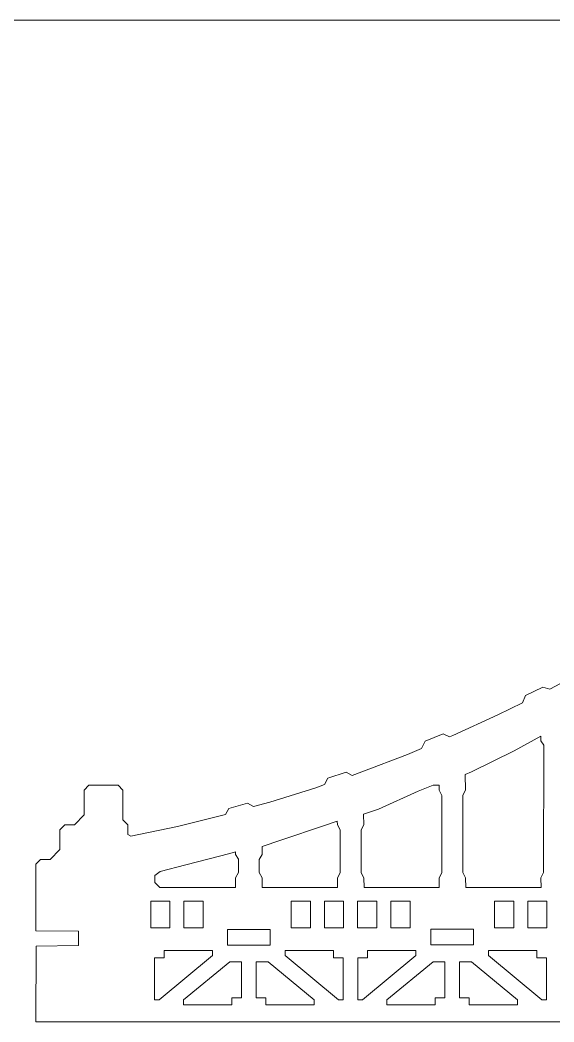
# Model space of a CAD drawing. Header units: millimetres. Extents: x -847 to 848, y -600 to 600.
# Drawn here: x -695.4 to -560.3, y 274.4 to 528.3 of the extents above; entities that cross this region are included whole.
import ezdxf

# ---------------------------------------------------------------- set-up
doc = ezdxf.new("R2010")
doc.units = ezdxf.units.MM
doc.header["$MEASUREMENT"] = 0

msp = doc.modelspace()

# ---------------------------------------------------------------- linework, layer by layer
at = {"color": 114, "lineweight": 5}
msp.add_open_spline([(-382.5072, 528.2637), (-382.5072, 528.2637), (-822.81, 528.2637), (-822.81, 528.2637)], degree=3, dxfattribs=at)
at = {"color": 250, "lineweight": 5}
for points, knots in [([(-691.3986, 293.6501), (-691.3986, 293.6501), (-680.633, 293.7887), (-680.633, 293.7887), (-680.633, 293.7887), (-680.633, 293.7887), (-680.633, 297.4329), (-680.633, 297.4329), (-680.633, 297.4329), (-680.633, 297.4329), (-691.4329, 297.5373), (-691.4329, 297.5373), (-691.4329, 297.5373), (-691.4329, 297.5373), (-691.4903, 314.3776), (-691.4903, 314.3776), (-691.4903, 314.3776), (-691.4903, 314.3776), (-690.264, 315.6292), (-690.264, 315.6292), (-690.264, 315.6292), (-690.264, 315.6292), (-687.8108, 315.6292), (-687.8108, 315.6292), (-687.8108, 315.6292), (-687.8108, 315.6292), (-685.3581, 318.132), (-685.3581, 318.132), (-685.3581, 318.132), (-685.3581, 318.132), (-685.3581, 323.1395), (-685.3581, 323.1395), (-685.3581, 323.1395), (-685.3581, 323.1395), (-684.1318, 324.3901), (-684.1318, 324.3901), (-684.1318, 324.3901), (-684.1318, 324.3901), (-681.6791, 324.3901), (-681.6791, 324.3901), (-681.6791, 324.3901), (-681.6791, 324.3901), (-679.2259, 326.8939), (-679.2259, 326.8939), (-679.2259, 326.8939), (-679.2259, 326.8939), (-679.2259, 333.152), (-679.2259, 333.152), (-679.2259, 333.152), (-679.2259, 333.152), (-677.9996, 334.4042), (-677.9996, 334.4042), (-677.9996, 334.4042), (-677.9996, 334.4042), (-670.64, 334.4042), (-670.64, 334.4042), (-670.64, 334.4042), (-670.64, 334.4042), (-669.4137, 333.152), (-669.4137, 333.152), (-669.4137, 333.152), (-669.4137, 333.152), (-669.4137, 325.6423), (-669.4137, 325.6423), (-669.4137, 325.6423), (-669.4137, 325.6423), (-668.1874, 324.3901), (-668.1874, 324.3901), (-668.1874, 324.3901), (-668.1874, 324.3901), (-668.1874, 321.8874), (-668.1874, 321.8874), (-668.1874, 321.8874), (-668.1874, 321.8874), (-667.3811, 321.5), (-667.3811, 321.5), (-667.3811, 321.5), (-667.3811, 321.5), (-655.6163, 323.9754), (-655.6163, 323.9754), (-655.6163, 323.9754), (-655.6163, 323.9754), (-643.4304, 326.9919), (-643.4304, 326.9919), (-643.4304, 326.9919), (-643.4304, 326.9919), (-642.574, 328.5318), (-642.574, 328.5318), (-642.574, 328.5318), (-642.574, 328.5318), (-637.8437, 329.8614), (-637.8437, 329.8614), (-637.8437, 329.8614), (-637.8437, 329.8614), (-636.3359, 328.9871), (-636.3359, 328.9871), (-636.3359, 328.9871), (-636.3359, 328.9871), (-632.1911, 330.0938), (-632.1911, 330.0938), (-632.1911, 330.0938), (-632.1911, 330.0938), (-620.5385, 333.737), (-620.5385, 333.737), (-620.5385, 333.737), (-620.5385, 333.737), (-618.3699, 334.5992), (-618.3699, 334.5992), (-618.3699, 334.5992), (-618.3699, 334.5992), (-617.5731, 336.1707), (-617.5731, 336.1707), (-617.5731, 336.1707), (-617.5731, 336.1707), (-612.8981, 337.6874), (-612.8981, 337.6874), (-612.8981, 337.6874), (-612.8981, 337.6874), (-611.3571, 336.8742), (-611.3571, 336.8742), (-611.3571, 336.8742), (-611.3571, 336.8742), (-608.9345, 337.7686), (-608.9345, 337.7686), (-608.9345, 337.7686), (-608.9345, 337.7686), (-597.3837, 342.1901), (-597.3837, 342.1901), (-597.3837, 342.1901), (-597.3837, 342.1901), (-593.7779, 343.6989), (-593.7779, 343.6989), (-593.7779, 343.6989), (-593.7779, 343.6989), (-592.911, 345.5619), (-592.911, 345.5619), (-592.911, 345.5619), (-592.911, 345.5619), (-588.3493, 347.4016), (-588.3493, 347.4016), (-588.3493, 347.4016), (-588.3493, 347.4016), (-586.7572, 346.6981), (-586.7572, 346.6981), (-586.7572, 346.6981), (-586.7572, 346.6981), (-585.8914, 346.9995), (-585.8914, 346.9995), (-585.8914, 346.9995), (-585.8914, 346.9995), (-574.4633, 352.2005), (-574.4633, 352.2005), (-574.4633, 352.2005), (-574.4633, 352.2005), (-568.2231, 355.2713), (-568.2231, 355.2713), (-568.2231, 355.2713), (-568.2231, 355.2713), (-567.5248, 357.1253), (-567.5248, 357.1253), (-567.5248, 357.1253), (-567.5248, 357.1253), (-563.0833, 359.2491), (-563.0833, 359.2491), (-563.0833, 359.2491), (-563.0833, 359.2491), (-561.3094, 358.7411), (-561.3094, 358.7411), (-561.3094, 358.7411), (-561.3094, 358.7411), (-551.8186, 363.7708), (-551.8186, 363.7708), (-551.8186, 363.7708), (-551.8186, 363.7708), (-543.0493, 368.8137), (-543.0493, 368.8137), (-543.0493, 368.8137), (-543.0493, 368.8137), (-542.6145, 370.5275), (-542.6145, 370.5275), (-542.6145, 370.5275), (-542.6145, 370.5275), (-538.3843, 373.0639), (-538.3843, 373.0639), (-538.3843, 373.0639), (-538.3843, 373.0639), (-536.5467, 372.6139), (-536.5467, 372.6139), (-536.5467, 372.6139), (-536.5467, 372.6139), (-529.4922, 376.9032), (-529.4922, 376.9032), (-529.4922, 376.9032), (-529.4922, 376.9032), (-518.4626, 384.0546), (-518.4626, 384.0546), (-518.4626, 384.0546), (-518.4626, 384.0546), (-517.661, 384.7044), (-517.661, 384.7044), (-517.661, 384.7044), (-517.661, 384.7044), (-517.3216, 386.4403), (-517.3216, 386.4403), (-517.3216, 386.4403), (-517.3216, 386.4403), (-513.2411, 389.2192), (-513.2411, 389.2192), (-513.2411, 389.2192), (-513.2411, 389.2192), (-511.5399, 388.8719), (-511.5399, 388.8719), (-511.5399, 388.8719), (-511.5399, 388.8719), (-507.5294, 391.5975), (-507.5294, 391.5975), (-507.5294, 391.5975), (-507.5294, 391.5975), (-496.6969, 399.5315), (-496.6969, 399.5315), (-496.6969, 399.5315), (-496.6969, 399.5315), (-492.2021, 403.1499), (-492.2021, 403.1499), (-492.2021, 403.1499), (-492.2021, 403.1499), (-491.9644, 404.9027), (-491.9644, 404.9027), (-491.9644, 404.9027), (-491.9644, 404.9027), (-488.0509, 407.923), (-488.0509, 407.923), (-488.0509, 407.923), (-488.0509, 407.923), (-486.3334, 407.6795), (-486.3334, 407.6795), (-486.3334, 407.6795), (-486.3334, 407.6795), (-475.3576, 416.5721), (-475.3576, 416.5721), (-475.3576, 416.5721), (-475.3576, 416.5721), (-466.8059, 424.065), (-466.8059, 424.065), (-466.8059, 424.065), (-466.8059, 424.065), (-466.6747, 425.83), (-466.6747, 425.83), (-466.6747, 425.83), (-466.6747, 425.83), (-462.9525, 429.0926), (-462.9525, 429.0926), (-462.9525, 429.0926), (-462.9525, 429.0926), (-461.2234, 428.9582), (-461.2234, 428.9582), (-461.2234, 428.9582), (-461.2234, 428.9582), (-454.4883, 435.1811), (-454.4883, 435.1811), (-454.4883, 435.1811), (-454.4883, 435.1811), (-444.244, 445.0729), (-444.244, 445.0729), (-444.244, 445.0729), (-444.244, 445.0729), (-441.3591, 448.0072), (-441.3591, 448.0072), (-441.3591, 448.0072), (-441.3591, 448.0072), (-441.2912, 450.0251), (-441.2912, 450.0251), (-441.2912, 450.0251), (-441.2912, 450.0251), (-437.7676, 453.5102), (-437.7676, 453.5102), (-437.7676, 453.5102), (-437.7676, 453.5102), (-435.9769, 453.4817), (-435.9769, 453.4817), (-435.9769, 453.4817), (-435.9769, 453.4817), (-434.134, 455.3573), (-434.134, 455.3573), (-434.134, 455.3573), (-434.134, 455.3573), (-424.1631, 466.0338), (-424.1631, 466.0338), (-424.1631, 466.0338), (-424.1631, 466.0338), (-415.7469, 475.64), (-415.7469, 475.64), (-415.7469, 475.64), (-415.7469, 475.64), (-415.8386, 477.4076), (-415.8386, 477.4076), (-415.8386, 477.4076), (-415.8386, 477.4076), (-412.5569, 481.1303), (-412.5569, 481.1303), (-412.5569, 481.1303), (-412.5569, 481.1303), (-410.7994, 481.2937), (-410.7994, 481.2937), (-410.7994, 481.2937), (-410.7994, 481.2937), (-404.6619, 488.5652), (-404.6619, 488.5652), (-404.6619, 488.5652), (-404.6619, 488.5652), (-395.1417, 500.4191), (-395.1417, 500.4191), (-395.1417, 500.4191), (-395.1417, 500.4191), (-387.3283, 511.2405), (-387.3283, 511.2405), (-387.3283, 511.2405), (-387.3283, 511.2405), (-387.3257, 512.2782), (-387.3257, 512.2782), (-387.3257, 512.2782), (-387.3257, 512.2782), (-384.873, 515.3659), (-384.873, 515.3659), (-384.873, 515.3659), (-384.873, 515.3659), (-384.873, 518.2871), (-384.873, 518.2871), (-384.873, 518.2871), (-384.873, 518.2871), (-383.6467, 518.2871), (-383.6467, 518.2871), (-383.6467, 518.2871), (-383.6467, 518.2871), (-382.4003, 520.2633), (-382.4003, 520.2633), (-382.4003, 520.2633), (-382.4003, 520.2633), (-382.4141, 521.2283), (-382.4141, 521.2283), (-382.4141, 521.2283), (-385.8369, 523.1239), (-384.413, 528.2637), (-379.9672, 528.2637), (-379.9672, 528.2637), (-375.5209, 528.2637), (-374.0969, 523.1239), (-377.5208, 521.2283), (-377.5208, 521.2283), (-377.5208, 521.2283), (-377.4882, 520.2169), (-377.4882, 520.2169), (-377.4882, 520.2169), (-377.4882, 520.2169), (-376.2882, 518.2871), (-376.2882, 518.2871), (-376.2882, 518.2871), (-376.2882, 518.2871), (-375.0619, 518.2871), (-375.0619, 518.2871), (-375.0619, 518.2871), (-375.0619, 518.2871), (-375.0619, 515.3659), (-375.0619, 515.3659), (-375.0619, 515.3659), (-375.0619, 515.3659), (-372.9718, 512.2782), (-372.9718, 512.2782), (-372.9718, 512.2782), (-372.9718, 512.2782), (-372.9401, 501.9168), (-372.9401, 501.9168), (-372.9401, 501.9168), (-372.9401, 501.9168), (-375.4292, 499.6101), (-375.4292, 499.6101), (-375.4292, 499.6101), (-375.4292, 499.6101), (-377.9467, 499.6217), (-377.9467, 499.6217), (-377.9467, 499.6217), (-377.9467, 499.6217), (-378.1706, 506.9181), (-378.1706, 506.9181), (-378.1706, 506.9181), (-378.1706, 506.9181), (-381.7637, 506.9181), (-381.7637, 506.9181), (-381.7637, 506.9181), (-381.7637, 506.9181), (-381.7637, 499.6217), (-381.7637, 499.6217), (-381.7637, 499.6217), (-381.7637, 499.6217), (-383.3142, 499.6149), (-383.3142, 499.6149), (-383.3142, 499.6149), (-383.3142, 499.6149), (-387.4785, 494.1662), (-387.4785, 494.1662), (-387.4785, 494.1662), (-387.4785, 494.1662), (-397.149, 482.1227), (-397.149, 482.1227), (-397.149, 482.1227), (-397.149, 482.1227), (-402.4549, 474.7852), (-402.4549, 474.7852), (-402.4549, 474.7852), (-402.4549, 474.7852), (-402.3821, 467.0789), (-402.3821, 467.0789), (-402.3821, 467.0789), (-402.3821, 467.0789), (-403.0952, 465.8531), (-403.0952, 465.8531), (-403.0952, 465.8531), (-403.0952, 465.8531), (-403.1104, 312.2216), (-403.1104, 312.2216), (-403.1104, 312.2216), (-403.1104, 312.2216), (-402.3821, 310.9806), (-402.3821, 310.9806), (-402.3821, 310.9806), (-402.3821, 310.9806), (-402.3753, 308.4778), (-402.3753, 308.4778), (-402.3753, 308.4778), (-402.3753, 308.4778), (-371.4777, 308.4778), (-371.4777, 308.4778), (-371.4777, 308.4778), (-371.4777, 308.4778), (-371.4498, 274.4314), (-371.4498, 274.4314), (-371.4498, 274.4314), (-371.4498, 274.4314), (-377.9656, 274.4314), (-377.9656, 274.4314), (-377.9656, 274.4314), (-377.9656, 274.4314), (-378.236, 282.8719), (-378.236, 282.8719), (-378.236, 282.8719), (-378.236, 282.8719), (-381.8755, 282.8719), (-381.8755, 282.8719), (-381.8755, 282.8719), (-381.8755, 282.8719), (-381.8101, 274.4314), (-381.8101, 274.4314), (-381.8101, 274.4314), (-381.8101, 274.4314), (-691.4903, 274.4314), (-691.4903, 274.4314), (-691.4903, 274.4314), (-691.4903, 274.4314), (-691.3986, 293.6501), (-691.3986, 293.6501)], [0, 0, 0, 0, 0.00869565, 0.00869565, 0.00869565, 0.00869565, 0.0173913, 0.0173913, 0.0173913, 0.0173913, 0.02608696, 0.02608696, 0.02608696, 0.02608696, 0.03478261, 0.03478261, 0.03478261, 0.03478261, 0.04347826, 0.04347826, 0.04347826, 0.04347826, 0.05217391, 0.05217391, 0.05217391, 0.05217391, 0.06086957, 0.06086957, 0.06086957, 0.06086957, 0.06956522, 0.06956522, 0.06956522, 0.06956522, 0.07826087, 0.07826087, 0.07826087, 0.07826087, 0.08695652, 0.08695652, 0.08695652, 0.08695652, 0.09565217, 0.09565217, 0.09565217, 0.09565217, 0.10434783, 0.10434783, 0.10434783, 0.10434783, 0.11304348, 0.11304348, 0.11304348, 0.11304348, 0.12173913, 0.12173913, 0.12173913, 0.12173913, 0.13043478, 0.13043478, 0.13043478, 0.13043478, 0.13913043, 0.13913043, 0.13913043, 0.13913043, 0.14782609, 0.14782609, 0.14782609, 0.14782609, 0.15652174, 0.15652174, 0.15652174, 0.15652174, 0.16521739, 0.16521739, 0.16521739, 0.16521739, 0.17391304, 0.17391304, 0.17391304, 0.17391304, 0.1826087, 0.1826087, 0.1826087, 0.1826087, 0.19130435, 0.19130435, 0.19130435, 0.19130435, 0.2, 0.2, 0.2, 0.2, 0.20869565, 0.20869565, 0.20869565, 0.20869565, 0.2173913, 0.2173913, 0.2173913, 0.2173913, 0.22608696, 0.22608696, 0.22608696, 0.22608696, 0.23478261, 0.23478261, 0.23478261, 0.23478261, 0.24347826, 0.24347826, 0.24347826, 0.24347826, 0.25217391, 0.25217391, 0.25217391, 0.25217391, 0.26086957, 0.26086957, 0.26086957, 0.26086957, 0.26956522, 0.26956522, 0.26956522, 0.26956522, 0.27826087, 0.27826087, 0.27826087, 0.27826087, 0.28695652, 0.28695652, 0.28695652, 0.28695652, 0.29565217, 0.29565217, 0.29565217, 0.29565217, 0.30434783, 0.30434783, 0.30434783, 0.30434783, 0.31304348, 0.31304348, 0.31304348, 0.31304348, 0.32173913, 0.32173913, 0.32173913, 0.32173913, 0.33043478, 0.33043478, 0.33043478, 0.33043478, 0.33913043, 0.33913043, 0.33913043, 0.33913043, 0.34782609, 0.34782609, 0.34782609, 0.34782609, 0.35652174, 0.35652174, 0.35652174, 0.35652174, 0.36521739, 0.36521739, 0.36521739, 0.36521739, 0.37391304, 0.37391304, 0.37391304, 0.37391304, 0.3826087, 0.3826087, 0.3826087, 0.3826087, 0.39130435, 0.39130435, 0.39130435, 0.39130435, 0.4, 0.4, 0.4, 0.4, 0.40869565, 0.40869565, 0.40869565, 0.40869565, 0.4173913, 0.4173913, 0.4173913, 0.4173913, 0.42608696, 0.42608696, 0.42608696, 0.42608696, 0.43478261, 0.43478261, 0.43478261, 0.43478261, 0.44347826, 0.44347826, 0.44347826, 0.44347826, 0.45217391, 0.45217391, 0.45217391, 0.45217391, 0.46086957, 0.46086957, 0.46086957, 0.46086957, 0.46956522, 0.46956522, 0.46956522, 0.46956522, 0.47826087, 0.47826087, 0.47826087, 0.47826087, 0.48695652, 0.48695652, 0.48695652, 0.48695652, 0.49565217, 0.49565217, 0.49565217, 0.49565217, 0.50434783, 0.50434783, 0.50434783, 0.50434783, 0.51304348, 0.51304348, 0.51304348, 0.51304348, 0.52173913, 0.52173913, 0.52173913, 0.52173913, 0.53043478, 0.53043478, 0.53043478, 0.53043478, 0.53913043, 0.53913043, 0.53913043, 0.53913043, 0.54782609, 0.54782609, 0.54782609, 0.54782609, 0.55652174, 0.55652174, 0.55652174, 0.55652174, 0.56521739, 0.56521739, 0.56521739, 0.56521739, 0.57391304, 0.57391304, 0.57391304, 0.57391304, 0.5826087, 0.5826087, 0.5826087, 0.5826087, 0.59130435, 0.59130435, 0.59130435, 0.59130435, 0.6, 0.6, 0.6, 0.6, 0.60869565, 0.60869565, 0.60869565, 0.60869565, 0.6173913, 0.6173913, 0.6173913, 0.6173913, 0.62608696, 0.62608696, 0.62608696, 0.62608696, 0.63478261, 0.63478261, 0.63478261, 0.63478261, 0.64347826, 0.64347826, 0.64347826, 0.64347826, 0.65217391, 0.65217391, 0.65217391, 0.65217391, 0.66086957, 0.66086957, 0.66086957, 0.66086957, 0.66956522, 0.66956522, 0.66956522, 0.66956522, 0.67826087, 0.67826087, 0.67826087, 0.67826087, 0.68695652, 0.68695652, 0.68695652, 0.68695652, 0.69565217, 0.69565217, 0.69565217, 0.69565217, 0.70434783, 0.70434783, 0.70434783, 0.70434783, 0.71304348, 0.71304348, 0.71304348, 0.71304348, 0.72173913, 0.72173913, 0.72173913, 0.72173913, 0.73043478, 0.73043478, 0.73043478, 0.73043478, 0.73913043, 0.73913043, 0.73913043, 0.73913043, 0.74782609, 0.74782609, 0.74782609, 0.74782609, 0.75652174, 0.75652174, 0.75652174, 0.75652174, 0.76521739, 0.76521739, 0.76521739, 0.76521739, 0.77391304, 0.77391304, 0.77391304, 0.77391304, 0.7826087, 0.7826087, 0.7826087, 0.7826087, 0.79130435, 0.79130435, 0.79130435, 0.79130435, 0.8, 0.8, 0.8, 0.8, 0.80869565, 0.80869565, 0.80869565, 0.80869565, 0.8173913, 0.8173913, 0.8173913, 0.8173913, 0.82608696, 0.82608696, 0.82608696, 0.82608696, 0.83478261, 0.83478261, 0.83478261, 0.83478261, 0.84347826, 0.84347826, 0.84347826, 0.84347826, 0.85217391, 0.85217391, 0.85217391, 0.85217391, 0.86086957, 0.86086957, 0.86086957, 0.86086957, 0.86956522, 0.86956522, 0.86956522, 0.86956522, 0.87826087, 0.87826087, 0.87826087, 0.87826087, 0.88695652, 0.88695652, 0.88695652, 0.88695652, 0.89565217, 0.89565217, 0.89565217, 0.89565217, 0.90434783, 0.90434783, 0.90434783, 0.90434783, 0.91304348, 0.91304348, 0.91304348, 0.91304348, 0.92173913, 0.92173913, 0.92173913, 0.92173913, 0.93043478, 0.93043478, 0.93043478, 0.93043478, 0.93913043, 0.93913043, 0.93913043, 0.93913043, 0.94782609, 0.94782609, 0.94782609, 0.94782609, 0.95652174, 0.95652174, 0.95652174, 0.95652174, 0.96521739, 0.96521739, 0.96521739, 0.96521739, 0.97391304, 0.97391304, 0.97391304, 0.97391304, 0.9826087, 0.9826087, 0.9826087, 0.9826087, 0.99130435, 0.99130435, 0.99130435, 0.99130435, 1, 1, 1, 1]), ([(-563.5987, 345.6688), (-563.5987, 345.6688), (-562.8714, 344.5158), (-562.8714, 344.5158), (-562.8714, 344.5158), (-562.8714, 344.5158), (-562.8962, 312.2696), (-562.8962, 312.2696), (-562.8962, 312.2696), (-562.8962, 312.2696), (-563.5987, 310.9806), (-563.5987, 310.9806), (-563.5987, 310.9806), (-563.5987, 310.9806), (-563.5407, 308.4778), (-563.5407, 308.4778), (-563.5407, 308.4778), (-563.5407, 308.4778), (-582.5923, 308.4778), (-582.5923, 308.4778), (-582.5923, 308.4778), (-582.5923, 308.4778), (-582.673, 310.9806), (-582.673, 310.9806), (-582.673, 310.9806), (-582.673, 310.9806), (-583.3792, 312.2696), (-583.3792, 312.2696), (-583.3792, 312.2696), (-583.3792, 312.2696), (-583.3923, 331.8925), (-583.3923, 331.8925), (-583.3923, 331.8925), (-583.3923, 331.8925), (-582.673, 333.152), (-582.673, 333.152), (-582.673, 333.152), (-582.673, 333.152), (-582.7267, 337.1304), (-582.7267, 337.1304), (-582.7267, 337.1304), (-582.7267, 337.1304), (-581.1436, 337.7928), (-581.1436, 337.7928), (-581.1436, 337.7928), (-581.1436, 337.7928), (-570.3338, 343.116), (-570.3338, 343.116), (-570.3338, 343.116), (-570.3338, 343.116), (-563.6134, 346.8609), (-563.6134, 346.8609), (-563.6134, 346.8609), (-563.6134, 346.8609), (-563.5987, 345.6688), (-563.5987, 345.6688)], [0, 0, 0, 0, 0.07142857, 0.07142857, 0.07142857, 0.07142857, 0.14285714, 0.14285714, 0.14285714, 0.14285714, 0.21428571, 0.21428571, 0.21428571, 0.21428571, 0.28571429, 0.28571429, 0.28571429, 0.28571429, 0.35714286, 0.35714286, 0.35714286, 0.35714286, 0.42857143, 0.42857143, 0.42857143, 0.42857143, 0.5, 0.5, 0.5, 0.5, 0.57142857, 0.57142857, 0.57142857, 0.57142857, 0.64285714, 0.64285714, 0.64285714, 0.64285714, 0.71428571, 0.71428571, 0.71428571, 0.71428571, 0.78571429, 0.78571429, 0.78571429, 0.78571429, 0.85714286, 0.85714286, 0.85714286, 0.85714286, 0.92857143, 0.92857143, 0.92857143, 0.92857143, 1, 1, 1, 1]), ([(-589.3543, 333.152), (-589.3543, 333.152), (-588.6745, 331.8034), (-588.6745, 331.8034), (-588.6745, 331.8034), (-588.6745, 331.8034), (-588.6518, 312.2322), (-588.6518, 312.2322), (-588.6518, 312.2322), (-588.6518, 312.2322), (-589.3543, 310.9806), (-589.3543, 310.9806), (-589.3543, 310.9806), (-589.3543, 310.9806), (-589.3227, 308.4778), (-589.3227, 308.4778), (-589.3227, 308.4778), (-589.3227, 308.4778), (-608.3743, 308.4778), (-608.3743, 308.4778), (-608.3743, 308.4778), (-608.3743, 308.4778), (-608.4296, 310.9806), (-608.4296, 310.9806), (-608.4296, 310.9806), (-608.4296, 310.9806), (-609.1321, 312.2322), (-609.1321, 312.2322), (-609.1321, 312.2322), (-609.1321, 312.2322), (-609.1205, 323.1185), (-609.1205, 323.1185), (-609.1205, 323.1185), (-609.1205, 323.1185), (-608.4296, 324.3901), (-608.4296, 324.3901), (-608.4296, 324.3901), (-608.4296, 324.3901), (-608.4681, 327.0446), (-608.4681, 327.0446), (-608.4681, 327.0446), (-608.4681, 327.0446), (-604.7422, 328.3389), (-604.7422, 328.3389), (-604.7422, 328.3389), (-604.7422, 328.3389), (-594.687, 332.8674), (-594.687, 332.8674), (-594.687, 332.8674), (-594.687, 332.8674), (-590.8331, 334.4305), (-590.8331, 334.4305), (-590.8331, 334.4305), (-590.8331, 334.4305), (-589.3074, 334.4379), (-589.3074, 334.4379), (-589.3074, 334.4379), (-589.3074, 334.4379), (-589.3543, 333.152), (-589.3543, 333.152)], [0, 0, 0, 0, 0.06666667, 0.06666667, 0.06666667, 0.06666667, 0.13333333, 0.13333333, 0.13333333, 0.13333333, 0.2, 0.2, 0.2, 0.2, 0.26666667, 0.26666667, 0.26666667, 0.26666667, 0.33333333, 0.33333333, 0.33333333, 0.33333333, 0.4, 0.4, 0.4, 0.4, 0.46666667, 0.46666667, 0.46666667, 0.46666667, 0.53333333, 0.53333333, 0.53333333, 0.53333333, 0.6, 0.6, 0.6, 0.6, 0.66666667, 0.66666667, 0.66666667, 0.66666667, 0.73333333, 0.73333333, 0.73333333, 0.73333333, 0.8, 0.8, 0.8, 0.8, 0.86666667, 0.86666667, 0.86666667, 0.86666667, 0.93333333, 0.93333333, 0.93333333, 0.93333333, 1, 1, 1, 1]), ([(-615.111, 324.3901), (-615.111, 324.3901), (-614.4148, 323.1185), (-614.4148, 323.1185), (-614.4148, 323.1185), (-614.4148, 323.1185), (-614.4074, 312.2322), (-614.4074, 312.2322), (-614.4074, 312.2322), (-614.4074, 312.2322), (-615.111, 310.9806), (-615.111, 310.9806), (-615.111, 310.9806), (-615.111, 310.9806), (-615.1046, 308.4778), (-615.1046, 308.4778), (-615.1046, 308.4778), (-615.1046, 308.4778), (-634.1552, 308.4778), (-634.1552, 308.4778), (-634.1552, 308.4778), (-634.1552, 308.4778), (-634.1852, 310.9806), (-634.1852, 310.9806), (-634.1852, 310.9806), (-634.1852, 310.9806), (-634.9099, 312.2696), (-634.9099, 312.2696), (-634.9099, 312.2696), (-634.9099, 312.2696), (-634.8988, 315.5987), (-634.8988, 315.5987), (-634.8988, 315.5987), (-634.8988, 315.5987), (-634.1852, 316.8809), (-634.1852, 316.8809), (-634.1852, 316.8809), (-634.1852, 316.8809), (-634.181, 318.9146), (-634.181, 318.9146), (-634.181, 318.9146), (-634.181, 318.9146), (-629.4623, 320.474), (-629.4623, 320.474), (-629.4623, 320.474), (-629.4623, 320.474), (-618.4079, 324.2078), (-618.4079, 324.2078), (-618.4079, 324.2078), (-618.4079, 324.2078), (-615.2053, 325.3197), (-615.2053, 325.3197), (-615.2053, 325.3197), (-615.2053, 325.3197), (-615.111, 324.3901), (-615.111, 324.3901)], [0, 0, 0, 0, 0.07142857, 0.07142857, 0.07142857, 0.07142857, 0.14285714, 0.14285714, 0.14285714, 0.14285714, 0.21428571, 0.21428571, 0.21428571, 0.21428571, 0.28571429, 0.28571429, 0.28571429, 0.28571429, 0.35714286, 0.35714286, 0.35714286, 0.35714286, 0.42857143, 0.42857143, 0.42857143, 0.42857143, 0.5, 0.5, 0.5, 0.5, 0.57142857, 0.57142857, 0.57142857, 0.57142857, 0.64285714, 0.64285714, 0.64285714, 0.64285714, 0.71428571, 0.71428571, 0.71428571, 0.71428571, 0.78571429, 0.78571429, 0.78571429, 0.78571429, 0.85714286, 0.85714286, 0.85714286, 0.85714286, 0.92857143, 0.92857143, 0.92857143, 0.92857143, 1, 1, 1, 1]), ([(-640.8666, 316.8809), (-640.8666, 316.8809), (-640.1667, 315.6872), (-640.1667, 315.6872), (-640.1667, 315.6872), (-640.1667, 315.6872), (-640.1778, 312.2696), (-640.1778, 312.2696), (-640.1778, 312.2696), (-640.1778, 312.2696), (-640.8666, 310.9806), (-640.8666, 310.9806), (-640.8666, 310.9806), (-640.8666, 310.9806), (-640.8855, 308.4778), (-640.8855, 308.4778), (-640.8855, 308.4778), (-640.8855, 308.4778), (-660.0874, 308.4778), (-660.0874, 308.4778), (-660.0874, 308.4778), (-660.0874, 308.4778), (-661.3527, 309.7289), (-661.3527, 309.7289), (-661.3527, 309.7289), (-661.3527, 309.7289), (-661.3527, 311.5387), (-661.3527, 311.5387), (-661.3527, 311.5387), (-661.3527, 311.5387), (-659.943, 312.5763), (-659.943, 312.5763), (-659.943, 312.5763), (-659.943, 312.5763), (-653.484, 314.2005), (-653.484, 314.2005), (-653.484, 314.2005), (-653.484, 314.2005), (-642.3401, 317.1391), (-642.3401, 317.1391), (-642.3401, 317.1391), (-642.3401, 317.1391), (-640.9077, 317.5365), (-640.9077, 317.5365), (-640.9077, 317.5365), (-640.9077, 317.5365), (-640.8666, 316.8809), (-640.8666, 316.8809)], [0, 0, 0, 0, 0.08333333, 0.08333333, 0.08333333, 0.08333333, 0.16666667, 0.16666667, 0.16666667, 0.16666667, 0.25, 0.25, 0.25, 0.25, 0.33333333, 0.33333333, 0.33333333, 0.33333333, 0.41666667, 0.41666667, 0.41666667, 0.41666667, 0.5, 0.5, 0.5, 0.5, 0.58333333, 0.58333333, 0.58333333, 0.58333333, 0.66666667, 0.66666667, 0.66666667, 0.66666667, 0.75, 0.75, 0.75, 0.75, 0.83333333, 0.83333333, 0.83333333, 0.83333333, 0.91666667, 0.91666667, 0.91666667, 0.91666667, 1, 1, 1, 1]), ([(-662.3693, 305.027), (-662.3693, 305.027), (-657.5156, 305.027), (-657.5156, 305.027), (-657.5156, 305.027), (-657.5156, 305.027), (-657.5156, 298.3062), (-657.5156, 298.3062), (-657.5156, 298.3062), (-657.5156, 298.3062), (-662.3693, 298.3062), (-662.3693, 298.3062), (-662.3693, 298.3062), (-662.3693, 298.3062), (-662.3693, 305.027), (-662.3693, 305.027)], [0, 0, 0, 0, 0.25, 0.25, 0.25, 0.25, 0.5, 0.5, 0.5, 0.5, 0.75, 0.75, 0.75, 0.75, 1, 1, 1, 1]), ([(-653.9567, 305.027), (-653.9567, 305.027), (-649.1041, 305.027), (-649.1041, 305.027), (-649.1041, 305.027), (-649.1041, 305.027), (-649.1041, 298.3062), (-649.1041, 298.3062), (-649.1041, 298.3062), (-649.1041, 298.3062), (-653.9567, 298.3062), (-653.9567, 298.3062), (-653.9567, 298.3062), (-653.9567, 298.3062), (-653.9567, 305.027), (-653.9567, 305.027)], [0, 0, 0, 0, 0.25, 0.25, 0.25, 0.25, 0.5, 0.5, 0.5, 0.5, 0.75, 0.75, 0.75, 0.75, 1, 1, 1, 1]), ([(-626.8141, 305.027), (-626.8141, 305.027), (-621.9609, 305.027), (-621.9609, 305.027), (-621.9609, 305.027), (-621.9609, 305.027), (-621.9609, 298.3062), (-621.9609, 298.3062), (-621.9609, 298.3062), (-621.9609, 298.3062), (-626.8141, 298.3062), (-626.8141, 298.3062), (-626.8141, 298.3062), (-626.8141, 298.3062), (-626.8141, 305.027), (-626.8141, 305.027)], [0, 0, 0, 0, 0.25, 0.25, 0.25, 0.25, 0.5, 0.5, 0.5, 0.5, 0.75, 0.75, 0.75, 0.75, 1, 1, 1, 1]), ([(-618.4026, 305.027), (-618.4026, 305.027), (-613.5489, 305.027), (-613.5489, 305.027), (-613.5489, 305.027), (-613.5489, 305.027), (-613.5489, 298.3062), (-613.5489, 298.3062), (-613.5489, 298.3062), (-613.5489, 298.3062), (-618.4026, 298.3062), (-618.4026, 298.3062), (-618.4026, 298.3062), (-618.4026, 298.3062), (-618.4026, 305.027), (-618.4026, 305.027)], [0, 0, 0, 0, 0.25, 0.25, 0.25, 0.25, 0.5, 0.5, 0.5, 0.5, 0.75, 0.75, 0.75, 0.75, 1, 1, 1, 1]), ([(-609.9901, 305.027), (-609.9901, 305.027), (-605.1369, 305.027), (-605.1369, 305.027), (-605.1369, 305.027), (-605.1369, 305.027), (-605.1369, 298.3062), (-605.1369, 298.3062), (-605.1369, 298.3062), (-605.1369, 298.3062), (-609.9901, 298.3062), (-609.9901, 298.3062), (-609.9901, 298.3062), (-609.9901, 298.3062), (-609.9901, 305.027), (-609.9901, 305.027)], [0, 0, 0, 0, 0.25, 0.25, 0.25, 0.25, 0.5, 0.5, 0.5, 0.5, 0.75, 0.75, 0.75, 0.75, 1, 1, 1, 1]), ([(-601.5786, 305.027), (-601.5786, 305.027), (-596.7255, 305.027), (-596.7255, 305.027), (-596.7255, 305.027), (-596.7255, 305.027), (-596.7255, 298.3062), (-596.7255, 298.3062), (-596.7255, 298.3062), (-596.7255, 298.3062), (-601.5786, 298.3062), (-601.5786, 298.3062), (-601.5786, 298.3062), (-601.5786, 298.3062), (-601.5786, 305.027), (-601.5786, 305.027)], [0, 0, 0, 0, 0.25, 0.25, 0.25, 0.25, 0.5, 0.5, 0.5, 0.5, 0.75, 0.75, 0.75, 0.75, 1, 1, 1, 1]), ([(-575.3329, 305.027), (-575.3329, 305.027), (-570.4797, 305.027), (-570.4797, 305.027), (-570.4797, 305.027), (-570.4797, 305.027), (-570.4797, 298.3062), (-570.4797, 298.3062), (-570.4797, 298.3062), (-570.4797, 298.3062), (-575.3329, 298.3062), (-575.3329, 298.3062), (-575.3329, 298.3062), (-575.3329, 298.3062), (-575.3329, 305.027), (-575.3329, 305.027)], [0, 0, 0, 0, 0.25, 0.25, 0.25, 0.25, 0.5, 0.5, 0.5, 0.5, 0.75, 0.75, 0.75, 0.75, 1, 1, 1, 1]), ([(-566.9204, 305.027), (-566.9204, 305.027), (-562.0672, 305.027), (-562.0672, 305.027), (-562.0672, 305.027), (-562.0672, 305.027), (-562.0672, 298.3062), (-562.0672, 298.3062), (-562.0672, 298.3062), (-562.0672, 298.3062), (-566.9204, 298.3062), (-566.9204, 298.3062), (-566.9204, 298.3062), (-566.9204, 298.3062), (-566.9204, 305.027), (-566.9204, 305.027)], [0, 0, 0, 0, 0.25, 0.25, 0.25, 0.25, 0.5, 0.5, 0.5, 0.5, 0.75, 0.75, 0.75, 0.75, 1, 1, 1, 1]), ([(-642.934, 293.8904), (-642.934, 293.8904), (-642.934, 297.8393), (-642.934, 297.8393), (-642.934, 297.8393), (-642.934, 297.8393), (-632.141, 297.8393), (-632.141, 297.8393), (-632.141, 297.8393), (-632.141, 297.8393), (-632.141, 293.8904), (-632.141, 293.8904), (-632.141, 293.8904), (-632.141, 293.8904), (-642.934, 293.8904), (-642.934, 293.8904)], [0, 0, 0, 0, 0.25, 0.25, 0.25, 0.25, 0.5, 0.5, 0.5, 0.5, 0.75, 0.75, 0.75, 0.75, 1, 1, 1, 1]), ([(-591.4549, 294.0058), (-591.4549, 294.0058), (-591.4549, 297.9536), (-591.4549, 297.9536), (-591.4549, 297.9536), (-591.4549, 297.9536), (-580.6625, 297.9536), (-580.6625, 297.9536), (-580.6625, 297.9536), (-580.6625, 297.9536), (-580.6625, 294.0058), (-580.6625, 294.0058), (-580.6625, 294.0058), (-580.6625, 294.0058), (-591.4549, 294.0058), (-591.4549, 294.0058)], [0, 0, 0, 0, 0.25, 0.25, 0.25, 0.25, 0.5, 0.5, 0.5, 0.5, 0.75, 0.75, 0.75, 0.75, 1, 1, 1, 1]), ([(-661.4006, 280.0103), (-661.4006, 280.0103), (-661.4006, 290.7031), (-661.4006, 290.7031), (-661.4006, 290.7031), (-661.4006, 290.7031), (-658.948, 290.7031), (-658.948, 290.7031), (-658.948, 290.7031), (-658.948, 290.7031), (-658.948, 292.5271), (-658.948, 292.5271), (-658.948, 292.5271), (-658.948, 292.5271), (-646.7537, 292.5271), (-646.7537, 292.5271), (-646.7537, 292.5271), (-646.7537, 292.5271), (-646.7537, 291.2755), (-646.7537, 291.2755), (-646.7537, 291.2755), (-646.7537, 291.2755), (-660.256, 280.0103), (-660.256, 280.0103), (-660.256, 280.0103), (-660.256, 280.0103), (-661.4006, 280.0103), (-661.4006, 280.0103)], [0, 0, 0, 0, 0.14285714, 0.14285714, 0.14285714, 0.14285714, 0.28571429, 0.28571429, 0.28571429, 0.28571429, 0.42857143, 0.42857143, 0.42857143, 0.42857143, 0.57142857, 0.57142857, 0.57142857, 0.57142857, 0.71428571, 0.71428571, 0.71428571, 0.71428571, 0.85714286, 0.85714286, 0.85714286, 0.85714286, 1, 1, 1, 1]), ([(-613.6506, 280.0103), (-613.6506, 280.0103), (-613.6506, 290.7031), (-613.6506, 290.7031), (-613.6506, 290.7031), (-613.6506, 290.7031), (-616.1033, 290.7031), (-616.1033, 290.7031), (-616.1033, 290.7031), (-616.1033, 290.7031), (-616.1033, 292.5271), (-616.1033, 292.5271), (-616.1033, 292.5271), (-616.1033, 292.5271), (-628.2986, 292.5271), (-628.2986, 292.5271), (-628.2986, 292.5271), (-628.2986, 292.5271), (-628.2986, 291.2755), (-628.2986, 291.2755), (-628.2986, 291.2755), (-628.2986, 291.2755), (-614.7953, 280.0103), (-614.7953, 280.0103), (-614.7953, 280.0103), (-614.7953, 280.0103), (-613.6506, 280.0103), (-613.6506, 280.0103)], [0, 0, 0, 0, 0.14285714, 0.14285714, 0.14285714, 0.14285714, 0.28571429, 0.28571429, 0.28571429, 0.28571429, 0.42857143, 0.42857143, 0.42857143, 0.42857143, 0.57142857, 0.57142857, 0.57142857, 0.57142857, 0.71428571, 0.71428571, 0.71428571, 0.71428571, 0.85714286, 0.85714286, 0.85714286, 0.85714286, 1, 1, 1, 1]), ([(-609.9221, 280.0103), (-609.9221, 280.0103), (-609.9221, 290.7031), (-609.9221, 290.7031), (-609.9221, 290.7031), (-609.9221, 290.7031), (-607.4694, 290.7031), (-607.4694, 290.7031), (-607.4694, 290.7031), (-607.4694, 290.7031), (-607.4694, 292.5271), (-607.4694, 292.5271), (-607.4694, 292.5271), (-607.4694, 292.5271), (-595.2741, 292.5271), (-595.2741, 292.5271), (-595.2741, 292.5271), (-595.2741, 292.5271), (-595.2741, 291.2755), (-595.2741, 291.2755), (-595.2741, 291.2755), (-595.2741, 291.2755), (-608.7775, 280.0103), (-608.7775, 280.0103), (-608.7775, 280.0103), (-608.7775, 280.0103), (-609.9221, 280.0103), (-609.9221, 280.0103)], [0, 0, 0, 0, 0.14285714, 0.14285714, 0.14285714, 0.14285714, 0.28571429, 0.28571429, 0.28571429, 0.28571429, 0.42857143, 0.42857143, 0.42857143, 0.42857143, 0.57142857, 0.57142857, 0.57142857, 0.57142857, 0.71428571, 0.71428571, 0.71428571, 0.71428571, 0.85714286, 0.85714286, 0.85714286, 0.85714286, 1, 1, 1, 1]), ([(-562.1716, 280.0103), (-562.1716, 280.0103), (-562.1716, 290.7031), (-562.1716, 290.7031), (-562.1716, 290.7031), (-562.1716, 290.7031), (-564.6248, 290.7031), (-564.6248, 290.7031), (-564.6248, 290.7031), (-564.6248, 290.7031), (-564.6248, 292.5271), (-564.6248, 292.5271), (-564.6248, 292.5271), (-564.6248, 292.5271), (-576.819, 292.5271), (-576.819, 292.5271), (-576.819, 292.5271), (-576.819, 292.5271), (-576.819, 291.2755), (-576.819, 291.2755), (-576.819, 291.2755), (-576.819, 291.2755), (-563.3162, 280.0103), (-563.3162, 280.0103), (-563.3162, 280.0103), (-563.3162, 280.0103), (-562.1716, 280.0103), (-562.1716, 280.0103)], [0, 0, 0, 0, 0.14285714, 0.14285714, 0.14285714, 0.14285714, 0.28571429, 0.28571429, 0.28571429, 0.28571429, 0.42857143, 0.42857143, 0.42857143, 0.42857143, 0.57142857, 0.57142857, 0.57142857, 0.57142857, 0.71428571, 0.71428571, 0.71428571, 0.71428571, 0.85714286, 0.85714286, 0.85714286, 0.85714286, 1, 1, 1, 1]), ([(-639.4062, 289.6892), (-639.4062, 289.6892), (-639.4062, 280.5831), (-639.4062, 280.5831), (-639.4062, 280.5831), (-639.4062, 280.5831), (-641.8589, 280.5831), (-641.8589, 280.5831), (-641.8589, 280.5831), (-641.8589, 280.5831), (-641.8589, 278.7597), (-641.8589, 278.7597), (-641.8589, 278.7597), (-641.8589, 278.7597), (-654.0532, 278.7597), (-654.0532, 278.7597), (-654.0532, 278.7597), (-654.0532, 278.7597), (-654.0532, 280.0103), (-654.0532, 280.0103), (-654.0532, 280.0103), (-654.0532, 280.0103), (-642.3611, 289.6802), (-642.3611, 289.6802), (-642.3611, 289.6802), (-642.3611, 289.6802), (-639.4062, 289.6892), (-639.4062, 289.6892)], [0, 0, 0, 0, 0.14285714, 0.14285714, 0.14285714, 0.14285714, 0.28571429, 0.28571429, 0.28571429, 0.28571429, 0.42857143, 0.42857143, 0.42857143, 0.42857143, 0.57142857, 0.57142857, 0.57142857, 0.57142857, 0.71428571, 0.71428571, 0.71428571, 0.71428571, 0.85714286, 0.85714286, 0.85714286, 0.85714286, 1, 1, 1, 1]), ([(-635.645, 289.6892), (-635.645, 289.6892), (-635.645, 280.5831), (-635.645, 280.5831), (-635.645, 280.5831), (-635.645, 280.5831), (-633.1924, 280.5831), (-633.1924, 280.5831), (-633.1924, 280.5831), (-633.1924, 280.5831), (-633.1924, 278.7597), (-633.1924, 278.7597), (-633.1924, 278.7597), (-633.1924, 278.7597), (-620.9981, 278.7597), (-620.9981, 278.7597), (-620.9981, 278.7597), (-620.9981, 278.7597), (-620.9981, 280.0103), (-620.9981, 280.0103), (-620.9981, 280.0103), (-620.9981, 280.0103), (-632.6738, 289.6665), (-632.6738, 289.6665), (-632.6738, 289.6665), (-632.6738, 289.6665), (-635.645, 289.6892), (-635.645, 289.6892)], [0, 0, 0, 0, 0.14285714, 0.14285714, 0.14285714, 0.14285714, 0.28571429, 0.28571429, 0.28571429, 0.28571429, 0.42857143, 0.42857143, 0.42857143, 0.42857143, 0.57142857, 0.57142857, 0.57142857, 0.57142857, 0.71428571, 0.71428571, 0.71428571, 0.71428571, 0.85714286, 0.85714286, 0.85714286, 0.85714286, 1, 1, 1, 1]), ([(-587.9272, 289.6892), (-587.9272, 289.6892), (-587.9272, 280.5831), (-587.9272, 280.5831), (-587.9272, 280.5831), (-587.9272, 280.5831), (-590.3804, 280.5831), (-590.3804, 280.5831), (-590.3804, 280.5831), (-590.3804, 280.5831), (-590.3804, 278.7597), (-590.3804, 278.7597), (-590.3804, 278.7597), (-590.3804, 278.7597), (-602.5746, 278.7597), (-602.5746, 278.7597), (-602.5746, 278.7597), (-602.5746, 278.7597), (-602.5746, 280.0103), (-602.5746, 280.0103), (-602.5746, 280.0103), (-602.5746, 280.0103), (-590.8815, 289.6802), (-590.8815, 289.6802), (-590.8815, 289.6802), (-590.8815, 289.6802), (-587.9272, 289.6892), (-587.9272, 289.6892)], [0, 0, 0, 0, 0.14285714, 0.14285714, 0.14285714, 0.14285714, 0.28571429, 0.28571429, 0.28571429, 0.28571429, 0.42857143, 0.42857143, 0.42857143, 0.42857143, 0.57142857, 0.57142857, 0.57142857, 0.57142857, 0.71428571, 0.71428571, 0.71428571, 0.71428571, 0.85714286, 0.85714286, 0.85714286, 0.85714286, 1, 1, 1, 1]), ([(-584.1665, 289.6892), (-584.1665, 289.6892), (-584.1665, 280.5831), (-584.1665, 280.5831), (-584.1665, 280.5831), (-584.1665, 280.5831), (-581.7128, 280.5831), (-581.7128, 280.5831), (-581.7128, 280.5831), (-581.7128, 280.5831), (-581.7128, 278.7597), (-581.7128, 278.7597), (-581.7128, 278.7597), (-581.7128, 278.7597), (-569.5185, 278.7597), (-569.5185, 278.7597), (-569.5185, 278.7597), (-569.5185, 278.7597), (-569.5185, 280.0103), (-569.5185, 280.0103), (-569.5185, 280.0103), (-569.5185, 280.0103), (-581.1953, 289.6665), (-581.1953, 289.6665), (-581.1953, 289.6665), (-581.1953, 289.6665), (-584.1665, 289.6892), (-584.1665, 289.6892)], [0, 0, 0, 0, 0.14285714, 0.14285714, 0.14285714, 0.14285714, 0.28571429, 0.28571429, 0.28571429, 0.28571429, 0.42857143, 0.42857143, 0.42857143, 0.42857143, 0.57142857, 0.57142857, 0.57142857, 0.57142857, 0.71428571, 0.71428571, 0.71428571, 0.71428571, 0.85714286, 0.85714286, 0.85714286, 0.85714286, 1, 1, 1, 1])]:
    msp.add_open_spline(points, degree=3, knots=knots, dxfattribs=at)

doc.saveas('drawing.dxf')
